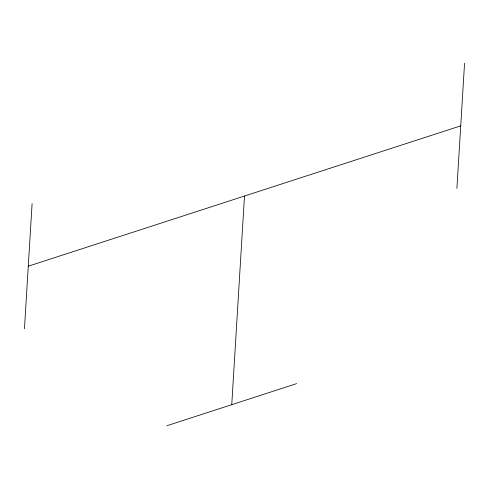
<?xml version="1.0" encoding="UTF-8"?>
<svg xmlns="http://www.w3.org/2000/svg" width="489" height="489" viewBox="0 0 489 489"><rect width="100%" height="100%" fill="white"/><g stroke="black" fill="none" stroke-linecap="round" stroke-linejoin="round"><path stroke-width="0.73" d="M24.45 328.804L32.097 203.613M231.755 404.678L244.5 196.034M456.903 188.454L464.55 63.264M28.276 266.205L460.724 125.862M166.89 425.736L296.621 383.627"/></g></svg>
